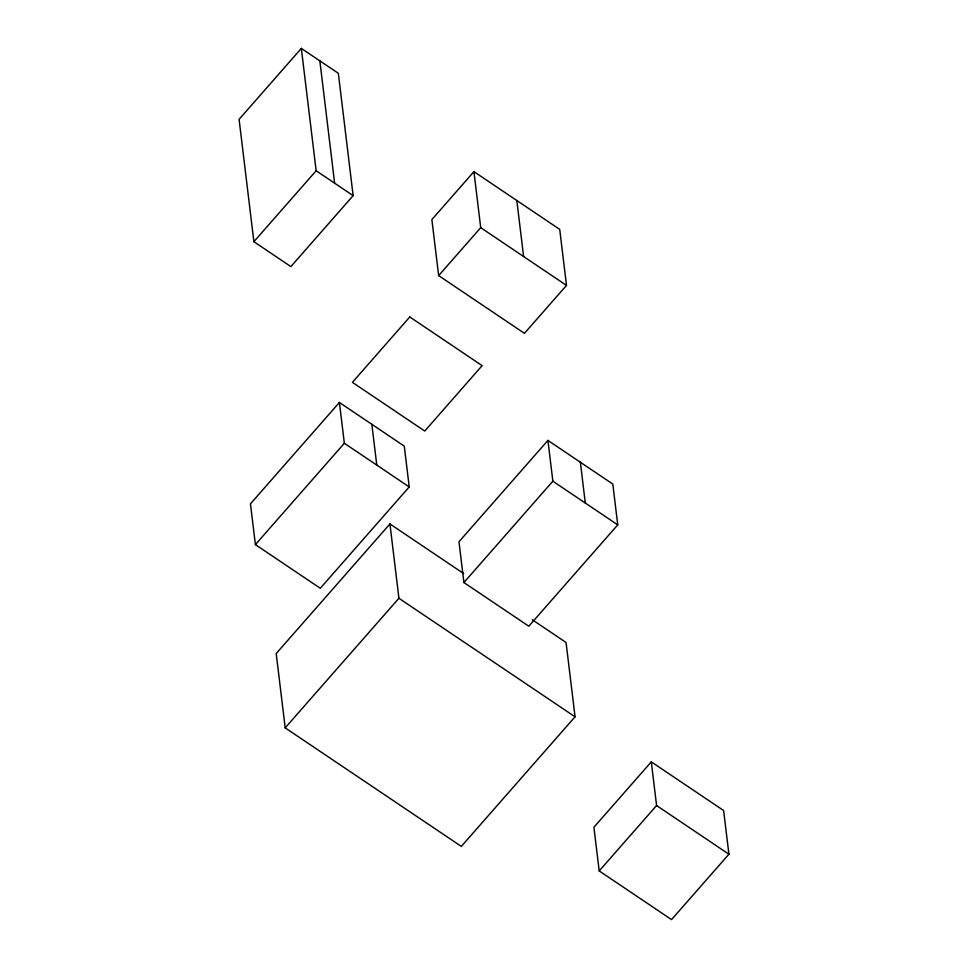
<?xml version="1.0" encoding="UTF-8"?>
<svg xmlns="http://www.w3.org/2000/svg" width="968" height="968" viewBox="0 0 968 968"><rect width="100%" height="100%" fill="white"/><g stroke="black" fill="none" stroke-linecap="round" stroke-linejoin="round"><path stroke-width="1.45" d="M301.338 48.4L239.084 119.342L253.894 241.697L290.872 266.599L353.139 195.645L338.328 73.29L301.338 48.4L316.149 170.755L253.894 241.697M473.933 171.638L431.873 219.567L438.649 275.602L524.438 333.331L566.498 285.403L559.722 229.38L473.933 171.638L480.709 227.661L438.649 275.602M339.405 402.47L250.47 503.832L255.407 544.609L320.287 588.278L409.222 486.928L404.285 446.139L339.405 402.47L344.342 443.259L255.407 544.609M463.636 573.54L389.935 523.942L276.207 653.545L285.197 727.863L461.337 846.407L575.053 716.804L566.062 642.486L532.339 619.786M285.197 727.863L398.925 598.26L389.935 523.942M547.924 440.404L458.977 541.765L463.914 582.542L528.806 626.211L617.741 524.862L612.804 484.073L547.924 440.404L552.861 481.193L463.914 582.542M651.295 761.864L593.916 827.253L599.204 870.922L671.538 919.6L728.916 854.212L723.628 810.543L651.295 761.864L656.582 805.533L599.204 870.922M480.709 227.661L566.498 285.403M316.149 170.755L353.139 195.645M552.861 481.193L617.741 524.862M344.342 443.259L409.222 486.928M398.925 598.26L575.053 716.804M656.582 805.533L728.916 854.212M580.364 462.244L585.301 503.033M516.827 200.509L523.603 256.532M371.845 424.311L376.782 465.088M319.839 60.851L334.638 183.206M409.791 316.959L352.412 382.348L424.746 431.038L482.124 365.638L409.791 316.959"/></g></svg>
